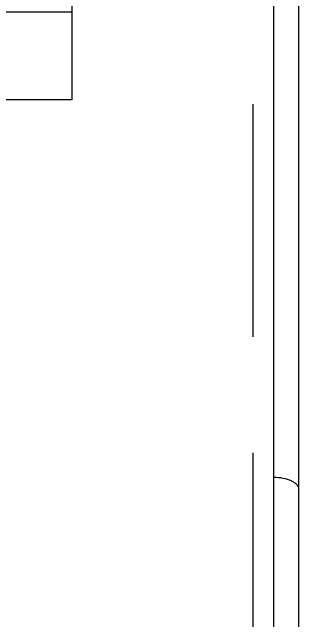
# Model space of a CAD drawing. Header units: millimetres. Extents: x 28656 to 29764, y -21384 to -20601.
# Drawn here: x 28905.93 to 28911.6, y -20907.38 to -20895.35 of the extents above; entities that cross this region are included whole.
import ezdxf

# ---------------------------------------------------------------- set-up
doc = ezdxf.new("R2010")
doc.units = ezdxf.units.MM
doc.header["$LTSCALE"] = 8
doc.linetypes.add('HIDDEN', pattern=[0.375, 0.25, -0.125])
doc.layers.add('Cav-cor', color=30, linetype='Continuous')
doc.layers.add('WT', color=4, linetype='Continuous')
doc.layers.add('dim', color=3, linetype='Continuous', lineweight=15)

# ---------------------------------------------------------------- blocks, each defined once
blk = doc.blocks.new('20160903.083130')
at = {"layer": 'Cav-cor', "color": 241}
for p, q in [((2.8648, 11.7965), (2.8648, 3.3788)), ((2.9898, 3.504), (2.9898, 11.6714)), ((1.8668, 11.5859), (1.8668, 10.056)), ((1.8668, 10.4895), (-0.6322, 10.4895)), ((1.8668, 10.056), (0.3241, 10.056))]:
    blk.add_line(p, q, dxfattribs=at)
blk.add_open_spline([(2.9898, 8.1297), (2.9898, 8.1337), (2.988, 8.1421), (2.9803, 8.1535), (2.9684, 8.1638), (2.9462, 8.1763), (2.9111, 8.1866), (2.8809, 8.1893), (2.8648, 8.1893)], degree=3, knots=[0, 0, 0, 0, 0.079625, 0.168475, 0.272243, 0.392749, 0.677992, 1, 1, 1, 1], dxfattribs=at)

msp = doc.modelspace()

# ---------------------------------------------------------------- linework, layer by layer
at = {"layer": 'WT', "color": 191, "linetype": 'HIDDEN', "ltscale": 2.3}
msp.add_line((28910.695, -20821.266), (28910.695, -20935.266), dxfattribs=at)

# ---------------------------------------------------------------- block references
at = {"layer": 'dim', "xscale": 4, "yscale": 4, "zscale": 4}
msp.add_blockref('20160903.083130', (28899.643, -20937.307), dxfattribs=at)

doc.saveas('drawing.dxf')
